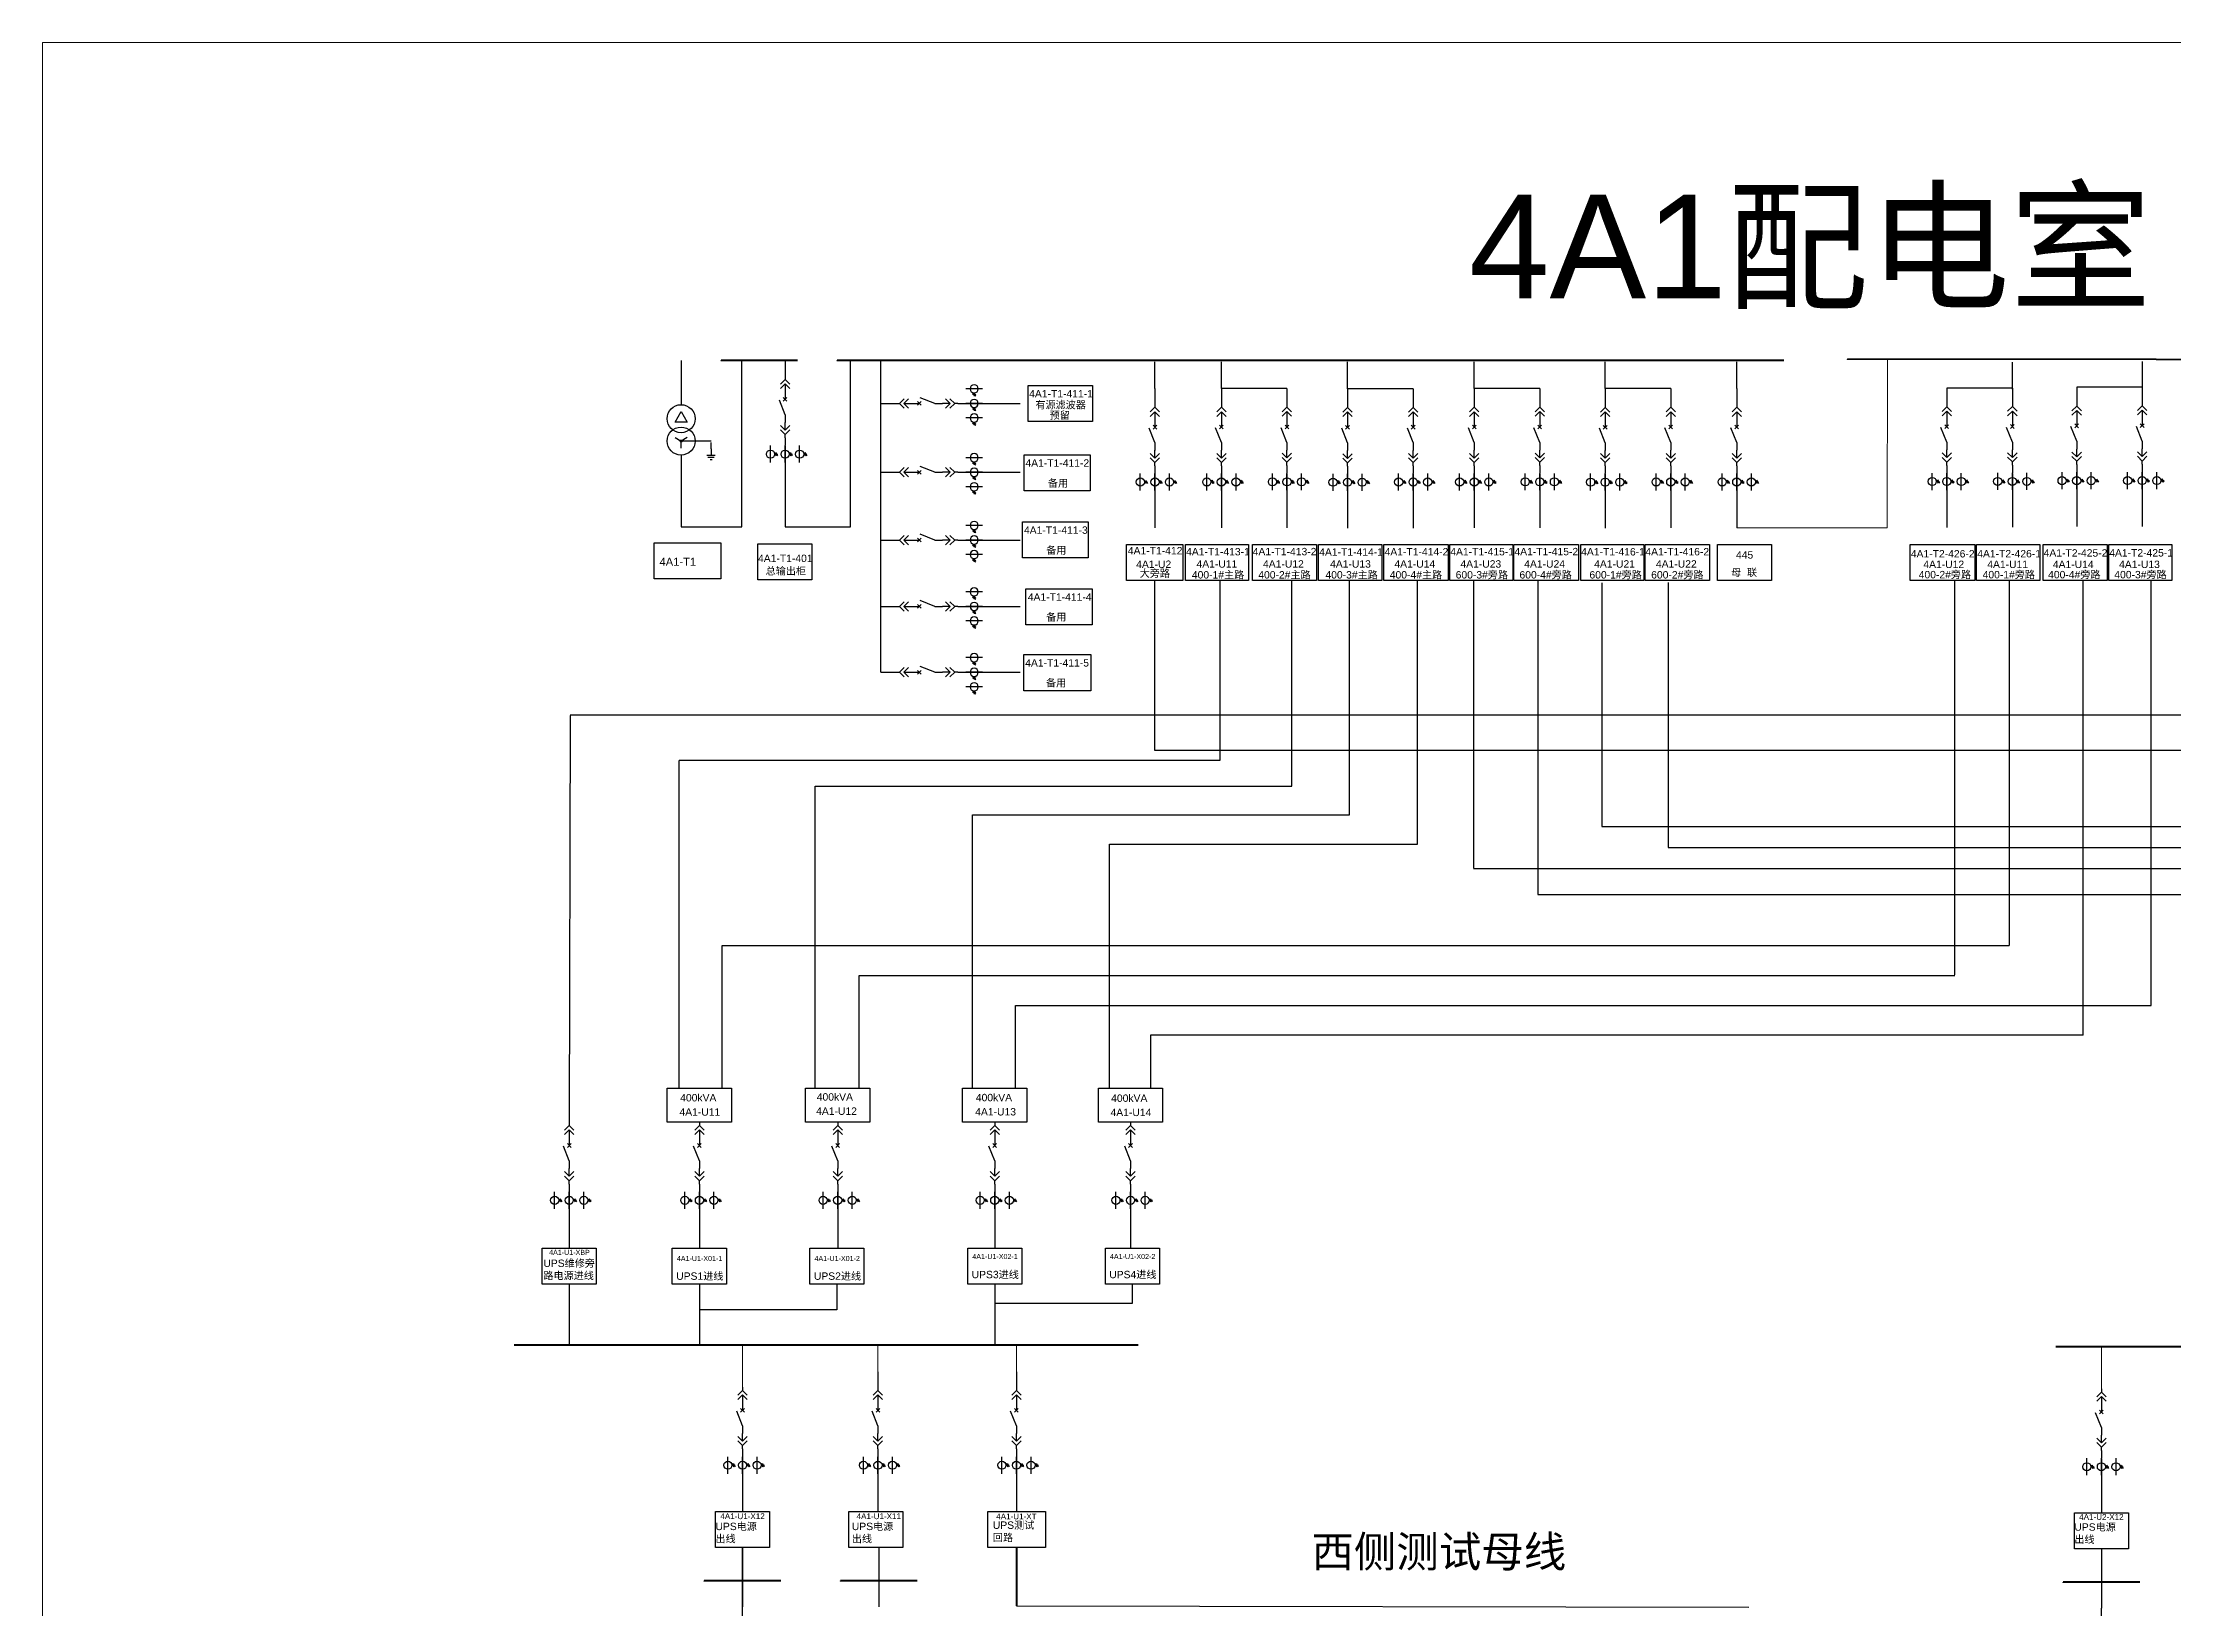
# Model space of a CAD drawing. Header units: millimetres. Extents: x 70 to 427, y 31 to 401.
# Drawn here: x 70.4 to 275.8, y 250.3 to 401.2 of the extents above; entities that cross this region are included whole.
import ezdxf
from ezdxf.enums import TextEntityAlignment as Align

# ---------------------------------------------------------------- set-up
doc = ezdxf.new("R2010")
doc.units = ezdxf.units.MM
doc.linetypes.add('CENTER', pattern=[2, 1.25, -0.25, 0.25, -0.25])
doc.linetypes.add('CONTINOUS', pattern=[0])
doc.styles.get("Standard").update_dxf_attribs({"font": 'arial.ttf'})

# ---------------------------------------------------------------- blocks, each defined once
blk = doc.blocks.new('DYDQAA05')
at = {"color": 0}
blk.add_lwpolyline([(0, 0), (0, -7)], dxfattribs=at)
blk = doc.blocks.new('DYDQAA03')
at = {"color": 0}
for points in [[(0, 0), (0, -1.5)], [(-2.12, -3.62), (0, -1.5)], [(-2.12, -5.62), (0, -3.5)], [(2.12, -3.62), (0, -1.5)], [(2.12, -5.62), (0, -3.5)], [(0, -3.5), (0, -7)]]:
    blk.add_lwpolyline(points, dxfattribs=at)
blk = doc.blocks.new('DYDQAA09')
at = {"color": 0}
blk.add_lwpolyline([(0, 0), (0, -3.5)], dxfattribs=at)
blk.add_lwpolyline([(0, 0), (0, -3.5)], dxfattribs=at)
blk.add_lwpolyline([(0, 0), (0, -3.5)], dxfattribs=at)
blk.add_lwpolyline([(0, 0), (0, -3.5)], dxfattribs=at)
blk.add_lwpolyline([(0, 0), (0, -3.5)], dxfattribs=at)
blk.add_lwpolyline([(0, 0), (0, -3.5)], dxfattribs=at)
blk.add_lwpolyline([(0, 0), (0, -3.5)], dxfattribs=at)
blk.add_lwpolyline([(0, 0), (0, -3.5)], dxfattribs=at)
blk.add_lwpolyline([(0, 0), (0, -3.5)], dxfattribs=at)
blk = doc.blocks.new('DYDQ0201')
at = {"color": 0}
for points in [[(0.86, -0.86), (-0.86, 0.86)], [(-0.86, -0.86), (0.86, 0.86)], [(0, -7), (-2.61, -0.37)]]:
    blk.add_lwpolyline(points, dxfattribs=at)
blk = doc.blocks.new('DYDQAA04')
at = {"color": 0}
for points in [[(0, -3.5), (0, 0)], [(-2.12, -1.38), (0, -3.5)], [(-2.12, -3.38), (0, -5.5)], [(2.12, -1.38), (0, -3.5)], [(2.12, -3.38), (0, -5.5)], [(0, -7), (0, -5.5)]]:
    blk.add_lwpolyline(points, dxfattribs=at)
blk = doc.blocks.new('A$C03DD39B5')
for p, q in [((417, 475), (283, 392)), ((417, 422), (283, 339)), ((350, 333), (350, 467))]:
    blk.add_line(p, q)
blk.add_lwpolyline([(700, 167), (0, 167)])
blk.add_circle((350, 167), 167)

msp = doc.modelspace()

# ---------------------------------------------------------------- linework, layer by layer
at = {"color": 0}
for p, q in [((131.97, 370.58, -12152.94), (131.97, 366.34, -16763.89)), ((137.83, 354.56, -16763.89), (137.83, 370.58, -14978.49)), ((131.39, 364.64, -16763.89), (131.97, 365.66, -16763.89)), ((131.39, 364.64, -16763.89), (131.97, 365.66, -16763.89)), ((131.97, 365.66, -16763.89), (132.56, 364.64, -16763.89)), ((132.56, 364.64, -16763.89), (131.39, 364.64, -16763.89)), ((131.39, 363.16, -16763.89), (131.97, 362.82, -16763.89)), ((131.96, 362.92, -16763.89), (131.87, 362.83, -16763.89)), ((132.02, 362.91, -16763.89), (131.88, 362.77, -16763.89)), ((132, 362.91, -16763.89), (131.88, 362.78, -16763.89)), ((131.93, 362.91, -16763.89), (131.88, 362.86, -16763.89)), ((132.05, 362.88, -16763.89), (131.9, 362.74, -16763.89)), ((132.06, 362.87, -16763.89), (131.92, 362.73, -16763.89)), ((132.07, 362.84, -16763.89), (131.95, 362.72, -16763.89)), ((132.56, 363.16, -16763.89), (131.97, 362.82, -16763.89)), ((131.97, 362.14, -16763.89), (131.97, 362.82, -16763.89)), ((134.86, 362.82, -16763.89), (131.97, 362.82, -16763.89)), ((132.07, 362.81, -16763.89), (131.97, 362.72, -16763.89)), ((131.97, 361.46, -16763.89), (131.97, 354.56, -16763.89)), ((134.45, 361.46, -16763.89), (135.26, 361.46, -16763.89)), ((134.55, 361.26, -16763.89), (135.16, 361.26, -16763.89)), ((134.76, 361.06, -16763.89), (134.96, 361.06, -16763.89)), ((131.97, 354.56, -16763.89), (137.83, 354.56, -16763.89))]:
    msp.add_line(p, q, dxfattribs=at)
for p, q in [((148.28, 354.56, -14978.49), (148.28, 370.58, -14978.49)), ((151.2, 340.53), (151.2, 370.58, -14978.49)), ((177.63, 367.89, 2991.53), (177.63, 370.47, 4374.81)), ((184.03, 367.89, 2299.89), (184.03, 370.47, 3683.17)), ((196.19, 367.87, 2991.53), (196.19, 370.45, 4374.81)), ((208.4, 367.89, 3685.91), (208.4, 370.47, 5069.19)), ((221.01, 367.88, 2299.89), (221.01, 370.46, 3683.17)), ((233.69, 367.89, 2991.53), (233.69, 370.47, 4374.81)), ((260.26, 367.84, 2991.53), (260.26, 370.42, 4374.81)), ((272.78, 367.92, 2991.53), (272.78, 370.5, 4374.81)), ((190.35, 367.89, 2299.89), (184.03, 367.89, 2299.89)), ((202.51, 367.87, 2991.53), (196.19, 367.87, 2991.53)), ((214.71, 367.89, 3685.91), (208.4, 367.89, 3685.91)), ((227.33, 367.88, 2299.89), (221.01, 367.88, 2299.89)), ((260.25, 367.93, 2991.53), (253.93, 367.93, 2991.53)), ((272.76, 368.01, 2991.53), (266.45, 368.01, 2991.53)), ((159.44, 366.45, 2201.22), (161.08, 366.45, 2201.22)), ((161.08, 366.45, 2201.22), (164.64, 366.45, 2201.22)), ((141.99, 362.34, -14978.49), (141.99, 360.7, -14978.49)), ((141.99, 360.7, -14978.49), (141.99, 354.56, -14978.49)), ((159.44, 359.81, 2201.22), (161.08, 359.81, 2201.22)), ((161.08, 359.81, 2201.22), (164.64, 359.81, 2201.22)), ((177.63, 359.65, 5192.76), (177.63, 358.01, 5192.76)), ((184.03, 359.65, 4501.11), (184.03, 358.01, 4501.11)), ((190.35, 359.67, 5192.76), (190.35, 358.03, 5192.76)), ((196.19, 359.63, 5192.76), (196.19, 357.99, 5192.76)), ((202.51, 359.64, 5884.4), (202.51, 358, 5884.4)), ((208.4, 359.65, 5887.13), (208.4, 358.01, 5887.13)), ((214.71, 359.67, 6578.77), (214.71, 358.03, 6578.77)), ((221.01, 359.64, 4501.11), (221.01, 358, 4501.11)), ((227.33, 359.66, 5192.76), (227.33, 358.02, 5192.76)), ((233.69, 359.65, 5192.76), (233.69, 358.01, 5192.76)), ((253.93, 359.7, 5192.76), (253.93, 358.06, 5192.76)), ((260.25, 359.71, 5884.4), (260.25, 358.07, 5884.4)), ((266.45, 359.78, 5192.76), (266.45, 358.14, 5192.76)), ((272.76, 359.79, 5884.4), (272.76, 358.15, 5884.4)), ((177.63, 358.01, 5192.76), (177.63, 354.45, 5192.76)), ((184.03, 358.01, 4501.11), (184.03, 354.45, 4501.11)), ((190.35, 358.03, 5192.76), (190.35, 354.46, 5192.76)), ((196.19, 357.99, 5192.76), (196.19, 354.42, 5192.76)), ((202.51, 358, 5884.4), (202.51, 354.44, 5884.4)), ((208.4, 358.01, 5887.13), (208.4, 354.45, 5887.13)), ((214.71, 358.03, 6578.77), (214.71, 354.46, 6578.77)), ((221.01, 358, 4501.11), (221.01, 354.43, 4501.11)), ((227.33, 358.02, 5192.76), (227.33, 354.45, 5192.76)), ((233.69, 358.01, 5192.76), (233.69, 354.45, 5192.76)), ((253.93, 358.06, 5192.76), (253.93, 354.49, 5192.76)), ((260.25, 358.07, 5884.4), (260.25, 354.51, 5884.4)), ((266.45, 358.14, 5192.76), (266.45, 354.57, 5192.76)), ((272.76, 358.15, 5884.4), (272.76, 354.59, 5884.4)), ((141.99, 354.56, -14978.49), (148.28, 354.56, -14978.49)), ((159.44, 353.28, 2201.22), (161.08, 353.28, 2201.22)), ((161.08, 353.28, 2201.22), (164.64, 353.28, 2201.22)), ((159.44, 346.88, 2201.22), (161.08, 346.88, 2201.22)), ((161.08, 346.88, 2201.22), (164.64, 346.88, 2201.22)), ((159.44, 340.53, 2201.22), (161.08, 340.53, 2201.22)), ((161.08, 340.53, 2201.22), (164.64, 340.53, 2201.22)), ((121.19, 290.4, -1757.9), (121.19, 288.76, -1757.9)), ((133.73, 290.4, -1757.9), (133.73, 288.76, -1757.9)), ((147.06, 290.4, -1757.9), (147.06, 288.76, -1757.9)), ((162.19, 290.4, -1757.9), (162.19, 288.76, -1757.9)), ((175.28, 290.4, -1757.9), (175.28, 288.76, -1757.9)), ((121.19, 288.76, 443.32), (121.19, 285.01, -1916.71)), ((133.73, 288.76, 443.32), (133.73, 285.01, -1884.2)), ((147.06, 288.76, 443.32), (147.06, 285.01, -1915.69)), ((162.19, 288.76, 443.32), (162.19, 285.01, -1884.2)), ((175.28, 288.76, 443.32), (175.28, 285.01, -1915.69)), ((121.19, 281.53, -1884.2), (121.19, 275.68, -1884.2)), ((133.73, 281.53, -2293.17), (133.73, 275.68, -2293.17)), ((146.99, 281.53, -2293.17), (146.99, 279.06, -2293.17)), ((162.19, 281.53, -1884.2), (162.19, 275.68, -2293.17)), ((175.45, 281.53, -1884.2), (175.45, 279.66, -1884.2)), ((175.45, 279.66, -1884.2), (162.19, 279.66, -1884.2)), ((146.99, 279.06, -2293.17), (133.73, 279.06, -2293.17)), ((137.89, 264.86, -1475.23), (137.89, 263.22, -1475.23)), ((137.89, 263.22, -1475.23), (137.89, 259.65, -1475.23)), ((150.94, 264.86, -1475.23), (150.94, 263.22, -1475.23)), ((150.94, 263.22, -1475.23), (150.94, 259.65, -1475.23)), ((164.28, 264.86, -1475.23), (164.28, 263.22, -1475.23)), ((164.28, 263.22, -1475.23), (164.28, 259.65, -1475.23)), ((268.83, 264.71, -1475.23), (268.83, 263.07, -1475.23)), ((268.83, 263.07, -1475.23), (268.83, 259.5, -1475.23)), ((137.89, 256.14, 2483.89), (137.89, 250.42, 2483.89)), ((137.89, 197.09, 1312.9), (137.89, 256.14, 2483.89)), ((151.02, 256.14, 2452.4), (151.02, 250.42, 2452.4)), ((268.83, 256.03, -1475.23), (268.83, 250.31, -1475.23)), ((268.83, 196.48, -2858.51), (268.83, 250.31, -1475.23))]:
    msp.add_line(p, q)
at = {"color": 1, "lineweight": 20}
for p, q in [((248.18, 354.45, 5192.76), (248.21, 370.72, -15796.44)), ((233.69, 354.45, 5192.76), (248.18, 354.45, 5192.76))]:
    msp.add_line(p, q, dxfattribs=at)
at = {"color": 0, "linetype": 'CENTER', "ltscale": 0.5}
msp.add_line((134.86, 362.07, -16763.89), (134.86, 362.82, -16763.89), dxfattribs=at)
at = {"color": 5, "lineweight": 30}
for p, q in [((177.59, 349.38, 4374.81), (177.59, 333.01, 8333.94)), ((121.27, 336.37, 8333.94), (121.19, 297.15, -3959.12)), ((304.49, 336.39, 8333.94), (121.27, 336.38, 8333.94)), ((177.59, 333.01, 8333.94), (333.11, 333.01, 8333.94))]:
    msp.add_line(p, q, dxfattribs=at)
at = {"color": 6}
for p, q in [((183.88, 349.37, 4374.81), (183.88, 332.01, 4374.81)), ((190.83, 329.56, 4374.81), (190.83, 349.38, 4374.81)), ((196.37, 326.79, 4374.81), (196.37, 349.38, 4374.81)), ((202.94, 323.96, 4374.81), (202.94, 349.34, 4374.81)), ((183.88, 332.01, 4374.81), (131.79, 332.01, 4374.81)), ((131.79, 300.45, -3959.12), (131.79, 332.01, 4374.81)), ((144.9, 300.45, -3959.12), (144.9, 329.56, 4374.81)), ((144.9, 329.56, 4374.81), (190.83, 329.56, 4374.81)), ((160.05, 300.45, -3959.12), (160.05, 326.79, 4374.81)), ((160.05, 326.79, 4374.81), (196.37, 326.79, 4374.81)), ((173.25, 300.45, -3959.12), (173.25, 323.96, 4374.81)), ((173.25, 323.96, 4374.81), (202.94, 323.96, 4374.81))]:
    msp.add_line(p, q, dxfattribs=at)
at = {"color": 3}
for p, q in [((208.34, 349.38, 4374.81), (208.34, 321.63, 4374.81)), ((214.52, 349.35, 4374.81), (214.52, 319.11, 4374.81)), ((220.68, 349.17, 4374.81), (220.68, 325.67, 4374.81)), ((227.1, 349.18, 4374.81), (227.1, 323.64, 4374.81)), ((254.71, 311.37, -3959.12), (254.71, 349.38, 4374.81)), ((259.94, 349.38, 4374.81), (259.94, 314.19, -3959.12)), ((267.09, 305.56, 4374.81), (267.09, 349.38, 4374.81)), ((273.62, 308.41, 4374.81), (273.62, 349.38, 4374.81)), ((220.68, 325.67, 4374.81), (326.43, 325.67, 4374.81)), ((227.1, 323.64, 4374.81), (312.87, 323.64, 4374.81)), ((208.34, 321.62, 4374.81), (297.8, 321.62, 4374.81)), ((214.52, 319.11, 4374.81), (284.58, 319.11, 4374.81)), ((135.93, 300.45, -3959.12), (135.93, 314.2, -3959.12)), ((135.93, 314.2, -3959.12), (259.94, 314.2, -3959.12)), ((149.12, 300.49, -12293.06), (149.12, 311.29, -3959.12)), ((149.12, 311.29, -3959.12), (254.71, 311.29, -3959.12)), ((164.18, 300.45, -3959.12), (164.18, 308.41, 4374.81)), ((164.18, 308.41, 4374.81), (273.62, 308.41, 4374.81)), ((177.23, 300.45, -3959.12), (177.23, 305.57, 4374.81)), ((177.23, 305.57, 4374.81), (267.09, 305.57, 4374.81))]:
    msp.add_line(p, q, dxfattribs=at)
at = {"color": 1, "lineweight": 40}
for p, q in [((115.87, 275.68, -2293.17), (176, 275.68, -2293.17)), ((264.45, 275.53, -2293.17), (339.14, 275.53, -2293.17)), ((164.28, 256.14, 2451.38), (164.28, 250.54, 376.46))]:
    msp.add_line(p, q, dxfattribs=at)
at = {"color": 0, "lineweight": 20}
for p, q in [((137.89, 271.61, -3676.45), (137.89, 275.68, -2293.17)), ((150.94, 273.1, -3676.45), (150.94, 275.68, -2293.17)), ((164.28, 273.1, -3676.45), (164.28, 275.68, -2293.17)), ((268.83, 271.46, -3676.45), (268.83, 275.53, -2293.17))]:
    msp.add_line(p, q, dxfattribs=at)
at = {"color": 1, "lineweight": 30}
msp.add_line((164.28, 250.54, 376.46), (234.87, 250.41, 2534.4), dxfattribs=at)
at = {"color": 1, "lineweight": 13, "ltscale": 0.001071}
msp.add_lwpolyline([(70.44, 401.24), (426.84, 401.24), (426.84, 30.87), (70.44, 30.87)], close=True, dxfattribs=at)
at = {"color": 1, "lineweight": 40, "ltscale": 100}
for points, elevation in [([(143.19, 370.58), (135.82, 370.58), (135.82, 370.58)], -14978.49), ([(238.24, 370.58), (147.01, 370.58), (147.01, 370.58)], -14978.49), ([(333.59, 370.61), (244.38, 370.72), (244.38, 370.72)], -15796.44), ([(141.57, 252.93), (134.2, 252.93), (134.2, 252.93)], -8017.17), ([(154.71, 252.93), (147.34, 252.93), (147.34, 252.93)], -8048.66), ([(272.52, 252.82), (265.15, 252.82), (265.15, 252.82)], -11976.29)]:
    msp.add_lwpolyline(points, dxfattribs=dict(at, elevation=elevation))
for points in [[(165.41, 368.18), (171.6, 368.18), (171.6, 364.7), (165.41, 364.7)], [(165.02, 361.5), (171.39, 361.5), (171.39, 358.02), (165.02, 358.02)], [(164.88, 355.03), (171.18, 355.03), (171.18, 351.55), (164.88, 351.55)], [(165.2, 348.58), (171.57, 348.58), (171.57, 345.1), (165.2, 345.1)], [(164.98, 342.23), (171.44, 342.23), (171.44, 338.75), (164.98, 338.75)]]:
    msp.add_lwpolyline(points, close=True)
at = {"color": 0, "elevation": -16763.89}
msp.add_lwpolyline([(134.86, 362.07), (134.86, 361.46)], dxfattribs=at)
for points, elevation in [([(129.37, 353.01), (135.8, 353.01), (135.8, 349.54), (129.37, 349.54)], -12212.29), ([(139.35, 352.9), (144.56, 352.9), (144.56, 349.43), (139.35, 349.43)], 4374.81), ([(174.9, 352.86), (180.32, 352.86), (180.32, 349.38), (174.9, 349.38)], 4374.81), ([(180.57, 352.86), (186.66, 352.86), (186.66, 349.38), (180.57, 349.38)], 4374.81), ([(187.03, 352.86), (193.2, 352.86), (193.2, 349.38), (187.03, 349.38)], 4374.81), ([(193.4, 352.86), (199.48, 352.86), (199.48, 349.38), (193.4, 349.38)], 4374.81), ([(199.7, 352.86), (205.89, 352.86), (205.89, 349.38), (199.7, 349.38)], 4374.81), ([(206.06, 352.86), (212.12, 352.86), (212.12, 349.38), (206.06, 349.38)], 4374.81), ([(212.22, 352.86), (218.44, 352.86), (218.44, 349.38), (212.22, 349.38)], 4374.81), ([(218.66, 352.86), (224.74, 352.86), (224.74, 349.38), (218.66, 349.38)], 4374.81), ([(224.86, 352.86), (231.06, 352.86), (231.06, 349.38), (224.86, 349.38)], 4374.81), ([(231.84, 352.86), (237.04, 352.86), (237.04, 349.38), (231.84, 349.38)], 4374.81), ([(250.4, 352.86), (256.62, 352.86), (256.62, 349.38), (250.4, 349.38)], 4374.81), ([(256.8, 352.86), (262.89, 352.86), (262.89, 349.38), (256.8, 349.38)], 4374.81), ([(263.22, 352.86), (269.38, 352.86), (269.38, 349.38), (263.22, 349.38)], 4374.81), ([(269.55, 352.86), (275.63, 352.86), (275.63, 349.38), (269.55, 349.38)], 4374.81), ([(130.63, 300.45), (136.82, 300.45), (136.82, 297.15), (130.63, 297.15)], -3959.12), ([(143.96, 300.45), (150.15, 300.45), (150.15, 297.15), (143.96, 297.15)], -3959.12), ([(159.1, 300.45), (165.29, 300.45), (165.29, 297.15), (159.1, 297.15)], -3959.12), ([(172.18, 300.45), (178.37, 300.45), (178.37, 297.15), (172.18, 297.15)], -3959.12), ([(118.58, 285.01), (123.79, 285.01), (123.79, 281.53), (118.58, 281.53)], -1916.71), ([(131.12, 285.01), (136.33, 285.01), (136.33, 281.53), (131.12, 281.53)], -2293.17), ([(144.38, 285.01), (149.59, 285.01), (149.59, 281.53), (144.38, 281.53)], -2293.17), ([(159.59, 285.01), (164.8, 285.01), (164.8, 281.53), (159.59, 281.53)], -1884.2), ([(172.85, 285.01), (178.06, 285.01), (178.06, 281.53), (172.85, 281.53)], -1884.2), ([(135.28, 259.62), (140.49, 259.62), (140.49, 256.14), (135.28, 256.14)], 2483.89), ([(148.13, 259.62), (153.33, 259.62), (153.33, 256.14), (148.13, 256.14)], 2483.89), ([(266.23, 259.5), (271.44, 259.5), (271.44, 256.03), (266.23, 256.03)], -1475.23)]:
    msp.add_lwpolyline(points, close=True, dxfattribs=dict(elevation=elevation))
at = {"color": 1, "elevation": 2451.38}
msp.add_lwpolyline([(161.51, 259.62), (167.09, 259.62), (167.09, 256.14), (161.51, 256.14)], close=True, dxfattribs=at)
at = {"color": 0, "linetype": 'CONTINOUS'}
for centre in [(131.97, 364.98, -16763.89), (131.97, 362.82, -16763.89)]:
    msp.add_circle(centre, 1.35, dxfattribs=at)
at = {"color": 0}
msp.add_circle((131.97, 362.82, -16763.89), 0.101, dxfattribs=at)

# ---------------------------------------------------------------- block references
at = {"xscale": 0.2128962921302706, "yscale": 0.2128962921302706, "zscale": 0.2128962921302706}
for name, p in [('DYDQAA05', (141.99, 370.58, -17179.72)), ('DYDQAA03', (141.99, 369.09, -17179.72)), ('DYDQAA09', (141.99, 367.6, -17179.72)), ('DYDQAA05', (177.63, 367.89, 2991.53)), ('DYDQAA05', (184.03, 367.89, 2299.89)), ('DYDQAA05', (190.35, 367.89, 2991.53)), ('DYDQAA05', (196.19, 367.87, 2991.53)), ('DYDQAA05', (202.51, 367.87, 3683.17)), ('DYDQAA05', (208.4, 367.89, 3685.91)), ('DYDQAA05', (214.71, 367.89, 4377.55)), ('DYDQAA05', (221.01, 367.88, 2299.89)), ('DYDQAA05', (227.33, 367.88, 2991.53)), ('DYDQAA05', (233.69, 367.89, 2991.53)), ('DYDQAA05', (253.93, 367.93, 2991.53)), ('DYDQAA05', (260.25, 367.93, 3683.17)), ('DYDQAA05', (266.45, 368.01, 2991.53)), ('DYDQAA05', (272.76, 368.01, 3683.17)), ('DYDQ0201', (141.99, 366.85, -17179.72)), ('DYDQAA03', (177.63, 366.4, 2991.53)), ('DYDQAA03', (184.03, 366.4, 2299.89)), ('DYDQAA03', (190.35, 366.42, 2991.53)), ('DYDQAA03', (196.19, 366.38, 2991.53)), ('DYDQAA03', (202.51, 366.39, 3683.17)), ('DYDQAA03', (208.4, 366.4, 3685.91)), ('DYDQAA03', (214.71, 366.42, 4377.55)), ('DYDQAA03', (221.01, 366.39, 2299.89)), ('DYDQAA03', (227.33, 366.4, 2991.53)), ('DYDQAA03', (233.69, 366.4, 2991.53)), ('DYDQAA03', (253.93, 366.44, 2991.53)), ('DYDQAA03', (260.25, 366.46, 3683.17)), ('DYDQAA03', (266.45, 366.52, 2991.53)), ('DYDQAA03', (272.76, 366.54, 3683.17)), ('DYDQAA04', (141.99, 364.62, -17179.72)), ('DYDQAA09', (141.99, 365.36, -17179.72)), ('DYDQ0201', (177.63, 364.16, 2991.53)), ('DYDQAA09', (177.63, 364.91, 2991.53)), ('DYDQ0201', (184.03, 364.17, 2299.89)), ('DYDQAA09', (184.03, 364.91, 2299.89)), ('DYDQ0201', (190.35, 364.18, 2991.53)), ('DYDQAA09', (190.35, 364.93, 2991.53)), ('DYDQ0201', (196.19, 364.14, 2991.53)), ('DYDQAA09', (196.19, 364.89, 2991.53)), ('DYDQ0201', (202.51, 364.16, 3683.17)), ('DYDQAA09', (202.51, 364.9, 3683.17)), ('DYDQ0201', (208.4, 364.17, 3685.91)), ('DYDQAA09', (208.4, 364.91, 3685.91)), ('DYDQ0201', (214.71, 364.18, 4377.55)), ('DYDQAA09', (214.71, 364.93, 4377.55)), ('DYDQ0201', (221.01, 364.15, 2299.89)), ('DYDQAA09', (221.01, 364.9, 2299.89)), ('DYDQ0201', (227.33, 364.17, 2991.53)), ('DYDQAA09', (227.33, 364.91, 2991.53)), ('DYDQ0201', (233.69, 364.17, 2991.53)), ('DYDQAA09', (233.69, 364.91, 2991.53)), ('DYDQ0201', (253.93, 364.21, 2991.53)), ('DYDQAA09', (253.93, 364.95, 2991.53)), ('DYDQ0201', (260.25, 364.22, 3683.17)), ('DYDQAA09', (260.25, 364.97, 3683.17)), ('DYDQ0201', (266.45, 364.29, 2991.53)), ('DYDQAA09', (266.45, 365.03, 2991.53)), ('DYDQ0201', (272.76, 364.3, 3683.17)), ('DYDQAA09', (272.76, 365.05, 3683.17)), ('DYDQAA09', (141.99, 363.13, -17179.72)), ('DYDQAA04', (177.63, 361.93, 2991.53)), ('DYDQAA09', (177.63, 362.67, 2991.53)), ('DYDQAA04', (184.03, 361.93, 2299.89)), ('DYDQAA09', (184.03, 362.68, 2299.89)), ('DYDQAA04', (190.35, 361.95, 2991.53)), ('DYDQAA09', (190.35, 362.69, 2991.53)), ('DYDQAA04', (196.19, 361.9, 2991.53)), ('DYDQAA09', (196.19, 362.65, 2991.53)), ('DYDQAA04', (202.51, 361.92, 3683.17)), ('DYDQAA09', (202.51, 362.67, 3683.17)), ('DYDQAA04', (208.4, 361.93, 3685.91)), ('DYDQAA09', (208.4, 362.68, 3685.91)), ('DYDQAA04', (214.71, 361.95, 4377.55)), ('DYDQAA09', (214.71, 362.69, 4377.55)), ('DYDQAA04', (221.01, 361.92, 2299.89)), ('DYDQAA09', (221.01, 362.66, 2299.89)), ('DYDQAA04', (227.33, 361.93, 2991.53)), ('DYDQAA09', (227.33, 362.68, 2991.53)), ('DYDQAA04', (233.69, 361.93, 2991.53)), ('DYDQAA09', (233.69, 362.68, 2991.53)), ('DYDQAA04', (253.93, 361.97, 2991.53)), ('DYDQAA09', (253.93, 362.72, 2991.53)), ('DYDQAA04', (260.25, 361.99, 3683.17)), ('DYDQAA09', (260.25, 362.73, 3683.17)), ('DYDQAA04', (266.45, 362.05, 2991.53)), ('DYDQAA09', (266.45, 362.8, 2991.53)), ('DYDQAA04', (272.76, 362.07, 3683.17)), ('DYDQAA09', (272.76, 362.81, 3683.17)), ('DYDQAA09', (177.63, 360.44, 2991.53)), ('DYDQAA09', (184.03, 360.44, 2299.89)), ('DYDQAA09', (190.35, 360.46, 2991.53)), ('DYDQAA09', (196.19, 360.41, 2991.53)), ('DYDQAA09', (202.51, 360.43, 3683.17)), ('DYDQAA09', (208.4, 360.44, 3685.91)), ('DYDQAA09', (214.71, 360.46, 4377.55)), ('DYDQAA09', (221.01, 360.43, 2299.89)), ('DYDQAA09', (227.33, 360.44, 2991.53)), ('DYDQAA09', (233.69, 360.44, 2991.53)), ('DYDQAA09', (253.93, 360.48, 2991.53)), ('DYDQAA09', (260.25, 360.5, 3683.17)), ('DYDQAA09', (266.45, 360.56, 2991.53)), ('DYDQAA09', (272.76, 360.58, 3683.17)), ('DYDQAA03', (121.19, 297.15, -3959.12)), ('DYDQAA03', (133.73, 297.15, -3959.12)), ('DYDQAA03', (147.06, 297.15, -3959.12)), ('DYDQAA03', (162.19, 297.15, -3959.12)), ('DYDQAA03', (175.28, 297.15, -3959.12)), ('DYDQ0201', (121.19, 294.91, -3959.12)), ('DYDQAA09', (121.19, 295.66, -3959.12)), ('DYDQ0201', (133.73, 294.91, -3959.12)), ('DYDQAA09', (133.73, 295.66, -3959.12)), ('DYDQ0201', (147.06, 294.91, -3959.12)), ('DYDQAA09', (147.06, 295.66, -3959.12)), ('DYDQ0201', (162.19, 294.91, -3959.12)), ('DYDQAA09', (162.19, 295.66, -3959.12)), ('DYDQ0201', (175.28, 294.91, -3959.12)), ('DYDQAA09', (175.28, 295.66, -3959.12)), ('DYDQAA04', (121.19, 292.68, -3959.12)), ('DYDQAA09', (121.19, 293.42, -3959.12)), ('DYDQAA04', (133.73, 292.68, -3959.12)), ('DYDQAA09', (133.73, 293.42, -3959.12)), ('DYDQAA04', (147.06, 292.68, -3959.12)), ('DYDQAA09', (147.06, 293.42, -3959.12)), ('DYDQAA04', (162.19, 292.68, -3959.12)), ('DYDQAA09', (162.19, 293.42, -3959.12)), ('DYDQAA04', (175.28, 292.68, -3959.12)), ('DYDQAA09', (175.28, 293.42, -3959.12)), ('DYDQAA09', (121.19, 291.19, -3959.12)), ('DYDQAA09', (133.73, 291.19, -3959.12)), ('DYDQAA09', (147.06, 291.19, -3959.12)), ('DYDQAA09', (162.19, 291.19, -3959.12)), ('DYDQAA09', (175.28, 291.19, -3959.12)), ('DYDQAA03', (137.89, 271.61, -3676.45)), ('DYDQAA03', (150.94, 271.61, -3676.45)), ('DYDQAA03', (164.28, 271.61, -3676.45)), ('DYDQAA03', (268.83, 271.46, -3676.45)), ('DYDQ0201', (137.89, 269.37, -3676.45)), ('DYDQAA09', (137.89, 270.12, -3676.45)), ('DYDQ0201', (150.94, 269.37, -3676.45)), ('DYDQAA09', (150.94, 270.12, -3676.45)), ('DYDQ0201', (164.28, 269.37, -3676.45)), ('DYDQAA09', (164.28, 270.12, -3676.45)), ('DYDQ0201', (268.83, 269.22, -3676.45)), ('DYDQAA09', (268.83, 269.97, -3676.45)), ('DYDQAA04', (137.89, 267.14, -3676.45)), ('DYDQAA09', (137.89, 267.88, -3676.45)), ('DYDQAA04', (150.94, 267.14, -3676.45)), ('DYDQAA09', (150.94, 267.88, -3676.45)), ('DYDQAA04', (164.28, 267.14, -3676.45)), ('DYDQAA09', (164.28, 267.88, -3676.45)), ('DYDQAA04', (268.83, 266.99, -3676.45)), ('DYDQAA09', (268.83, 267.73, -3676.45)), ('DYDQAA09', (137.89, 265.65, -3676.45)), ('DYDQAA09', (150.94, 265.65, -3676.45)), ('DYDQAA09', (164.28, 265.65, -3676.45)), ('DYDQAA09', (268.83, 265.5, -3676.45))]:
    msp.add_blockref(name, p, dxfattribs=at)
at = {"linetype": 'Continuous', "yscale": 0.00233888397733859, "zscale": 0.00233888397733859}
for p, xscale, rotation in [((159.39, 368.25, 2201.22), -0.00233888397733859, 180), ((159.39, 366.84, 2201.22), -0.00233888397733859, 180), ((159.39, 365.44, 2201.22), -0.00233888397733859, 180), ((140.19, 362.38, -14978.49), 0.00233888397733859, 270), ((141.6, 362.38, -14978.49), 0.00233888397733859, 270), ((143, 362.38, -14978.49), 0.00233888397733859, 270), ((159.39, 361.61, 2201.22), -0.00233888397733859, 180), ((159.39, 360.2, 2201.22), -0.00233888397733859, 180), ((175.83, 359.69, 5192.76), 0.00233888397733859, 270), ((177.24, 359.69, 5192.76), 0.00233888397733859, 270), ((178.64, 359.69, 5192.76), 0.00233888397733859, 270), ((182.24, 359.7, 4501.11), 0.00233888397733859, 270), ((183.64, 359.7, 4501.11), 0.00233888397733859, 270), ((185.05, 359.7, 4501.11), 0.00233888397733859, 270), ((188.56, 359.71, 5192.76), 0.00233888397733859, 270), ((189.96, 359.71, 5192.76), 0.00233888397733859, 270), ((191.37, 359.71, 5192.76), 0.00233888397733859, 270), ((194.4, 359.67, 5192.76), 0.00233888397733859, 270), ((195.8, 359.67, 5192.76), 0.00233888397733859, 270), ((197.21, 359.67, 5192.76), 0.00233888397733859, 270), ((200.72, 359.69, 5884.4), 0.00233888397733859, 270), ((202.12, 359.69, 5884.4), 0.00233888397733859, 270), ((203.52, 359.69, 5884.4), 0.00233888397733859, 270), ((206.6, 359.7, 5887.13), 0.00233888397733859, 270), ((208.01, 359.7, 5887.13), 0.00233888397733859, 270), ((209.41, 359.7, 5887.13), 0.00233888397733859, 270), ((212.92, 359.71, 6578.77), 0.00233888397733859, 270), ((214.32, 359.71, 6578.77), 0.00233888397733859, 270), ((215.73, 359.71, 6578.77), 0.00233888397733859, 270), ((219.22, 359.68, 4501.11), 0.00233888397733859, 270), ((220.62, 359.68, 4501.11), 0.00233888397733859, 270), ((222.03, 359.68, 4501.11), 0.00233888397733859, 270), ((225.54, 359.7, 5192.76), 0.00233888397733859, 270), ((226.94, 359.7, 5192.76), 0.00233888397733859, 270), ((228.34, 359.7, 5192.76), 0.00233888397733859, 270), ((231.9, 359.7, 5192.76), 0.00233888397733859, 270), ((233.3, 359.7, 5192.76), 0.00233888397733859, 270), ((234.71, 359.7, 5192.76), 0.00233888397733859, 270), ((252.14, 359.74, 5192.76), 0.00233888397733859, 270), ((253.54, 359.74, 5192.76), 0.00233888397733859, 270), ((254.94, 359.74, 5192.76), 0.00233888397733859, 270), ((258.45, 359.75, 5884.4), 0.00233888397733859, 270), ((259.86, 359.75, 5884.4), 0.00233888397733859, 270), ((261.26, 359.75, 5884.4), 0.00233888397733859, 270), ((264.65, 359.82, 5192.76), 0.00233888397733859, 270), ((266.06, 359.82, 5192.76), 0.00233888397733859, 270), ((267.46, 359.82, 5192.76), 0.00233888397733859, 270), ((270.97, 359.83, 5884.4), 0.00233888397733859, 270), ((272.37, 359.83, 5884.4), 0.00233888397733859, 270), ((273.78, 359.83, 5884.4), 0.00233888397733859, 270), ((159.39, 358.8, 2201.22), -0.00233888397733859, 180), ((159.39, 355.08, 2201.22), -0.00233888397733859, 180), ((159.39, 353.67, 2201.22), -0.00233888397733859, 180), ((159.39, 352.27, 2201.22), -0.00233888397733859, 180), ((159.39, 348.67, 2201.22), -0.00233888397733859, 180), ((159.39, 347.27, 2201.22), -0.00233888397733859, 180), ((159.39, 345.87, 2201.22), -0.00233888397733859, 180), ((159.39, 342.33, 2201.22), -0.00233888397733859, 180), ((159.39, 340.92, 2201.22), -0.00233888397733859, 180), ((159.39, 339.52, 2201.22), -0.00233888397733859, 180), ((119.39, 290.44, -1757.9), 0.00233888397733859, 270), ((120.8, 290.44, -1757.9), 0.00233888397733859, 270), ((122.2, 290.44, -1757.9), 0.00233888397733859, 270), ((131.93, 290.44, -1757.9), 0.00233888397733859, 270), ((133.34, 290.44, -1757.9), 0.00233888397733859, 270), ((134.74, 290.44, -1757.9), 0.00233888397733859, 270), ((145.26, 290.44, -1757.9), 0.00233888397733859, 270), ((146.67, 290.44, -1757.9), 0.00233888397733859, 270), ((148.07, 290.44, -1757.9), 0.00233888397733859, 270), ((160.4, 290.44, -1757.9), 0.00233888397733859, 270), ((161.8, 290.44, -1757.9), 0.00233888397733859, 270), ((163.21, 290.44, -1757.9), 0.00233888397733859, 270), ((173.48, 290.44, -1757.9), 0.00233888397733859, 270), ((174.89, 290.44, -1757.9), 0.00233888397733859, 270), ((176.29, 290.44, -1757.9), 0.00233888397733859, 270), ((136.09, 264.9, -1475.23), 0.00233888397733859, 270), ((137.5, 264.9, -1475.23), 0.00233888397733859, 270), ((138.9, 264.9, -1475.23), 0.00233888397733859, 270), ((149.15, 264.9, -1475.23), 0.00233888397733859, 270), ((150.55, 264.9, -1475.23), 0.00233888397733859, 270), ((151.95, 264.9, -1475.23), 0.00233888397733859, 270), ((162.49, 264.9, -1475.23), 0.00233888397733859, 270), ((163.89, 264.9, -1475.23), 0.00233888397733859, 270), ((165.3, 264.9, -1475.23), 0.00233888397733859, 270), ((267.04, 264.75, -1475.23), 0.00233888397733859, 270), ((268.44, 264.75, -1475.23), 0.00233888397733859, 270), ((269.85, 264.75, -1475.23), 0.00233888397733859, 270)]:
    msp.add_blockref('A$C03DD39B5', p, dxfattribs=dict(at, xscale=xscale, rotation=rotation))
at = {"xscale": -0.2128962921302706, "yscale": 0.2128962921302706, "zscale": 0.2128962921302706, "rotation": 90}
for name, p in [('DYDQAA05', (151.2, 366.45)), ('DYDQAA03', (152.69, 366.45)), ('DYDQAA09', (154.18, 366.45)), ('DYDQ0201', (154.92, 366.45)), ('DYDQAA09', (156.41, 366.45)), ('DYDQAA04', (157.16, 366.45)), ('DYDQAA09', (158.65, 366.45)), ('DYDQAA05', (151.2, 359.81)), ('DYDQAA03', (152.69, 359.81)), ('DYDQAA09', (154.18, 359.81)), ('DYDQ0201', (154.92, 359.81)), ('DYDQAA09', (156.41, 359.81)), ('DYDQAA04', (157.16, 359.81)), ('DYDQAA09', (158.65, 359.81)), ('DYDQAA05', (151.2, 353.28)), ('DYDQAA03', (152.69, 353.28)), ('DYDQAA09', (154.18, 353.28)), ('DYDQ0201', (154.92, 353.28)), ('DYDQAA09', (156.41, 353.28)), ('DYDQAA04', (157.16, 353.28)), ('DYDQAA09', (158.65, 353.28)), ('DYDQAA03', (152.69, 346.88)), ('DYDQ0201', (154.92, 346.88)), ('DYDQAA04', (157.16, 346.88)), ('DYDQAA05', (151.2, 346.88)), ('DYDQAA09', (154.18, 346.88)), ('DYDQAA09', (156.41, 346.88)), ('DYDQAA09', (158.65, 346.88)), ('DYDQAA03', (152.69, 340.53)), ('DYDQ0201', (154.92, 340.53)), ('DYDQAA04', (157.16, 340.53)), ('DYDQAA05', (151.2, 340.53)), ('DYDQAA09', (154.18, 340.53)), ('DYDQAA09', (156.41, 340.53)), ('DYDQAA09', (158.65, 340.53))]:
    msp.add_blockref(name, p, dxfattribs=at)
at = {"color": 0, "xscale": 0.2128962921302706, "yscale": 0.2128962921302706, "zscale": 0.2128962921302706}
for p in [(150.94, 273.1, -3676.45), (164.28, 273.1, -3676.45)]:
    msp.add_blockref('DYDQAA05', p, dxfattribs=at)

# ---------------------------------------------------------------- texts
at = {"lineweight": 0}
for s, height, p in [('4A1-T1-411-1', 0.7128, (168.58, 367.03, -20736.59)), ('有源滤波器', 0.713, (168.54, 365.96, -20357.79)), ('预留', 0.713, (168.46, 364.95, -20231.49)), ('4A1-T1-411-2', 0.7128, (168.22, 360.35, -20736.59)), ('备用', 0.713, (168.29, 358.41, -20736.59)), ('4A1-T1-411-3', 0.7128, (168.08, 353.88, -20736.59)), ('4A1-T1-401', 0.713, (142.01, 351.16, -17179.72)), ('备用', 0.713, (168.12, 351.94, -20736.59)), ('4A1-T1-412', 0.713, (177.65, 351.9, 2991.53)), ('4A1-U2', 0.713, (177.51, 350.59, 8333.94)), ('4A1-T1-413-1', 0.7128, (183.7, 351.8, 2299.89)), ('4A1-U11', 0.713, (183.6, 350.62, 8333.94)), ('4A1-T1-413-2', 0.7128, (190.12, 351.81, 2991.53)), ('4A1-U12', 0.713, (190.01, 350.62, 8333.94)), ('4A1-T1-414-1', 0.7128, (196.53, 351.77, 2991.53)), ('4A1-U13', 0.713, (196.47, 350.62, 8333.94)), ('4A1-T1-414-2', 0.7128, (202.83, 351.79, 3683.17)), ('4A1-U14', 0.713, (202.67, 350.62, 8333.94)), ('4A1-T1-415-1', 0.7128, (209.16, 351.8, 3685.91)), ('4A1-U23', 0.713, (209.03, 350.62, 8333.94)), ('4A1-T1-415-2', 0.7128, (215.34, 351.81, 4377.55)), ('4A1-U24', 0.713, (215.18, 350.62, 8333.94)), ('4A1-T1-416-1', 0.7128, (221.77, 351.79, 2299.89)), ('4A1-U21', 0.713, (221.92, 350.62, 8333.94)), ('4A1-T1-416-2', 0.7128, (227.96, 351.8, 2991.53)), ('4A1-U22', 0.713, (227.87, 350.62, 8333.94)), ('445', 0.713, (234.45, 351.49, 2991.53)), ('4A1-T2-426-2', 0.7128, (253.54, 351.6, 2991.53)), ('4A1-U12', 0.713, (253.64, 350.58, 8333.94)), ('4A1-T2-426-1', 0.7128, (259.94, 351.61, 3683.17)), ('4A1-U11', 0.713, (259.8, 350.58, 8333.94)), ('4A1-T2-425-2', 0.7128, (266.34, 351.68, 2991.53)), ('4A1-U14', 0.713, (266.12, 350.58, 8333.94)), ('4A1-T2-425-1', 0.7128, (272.66, 351.69, 3683.17)), ('4A1-U13', 0.713, (272.5, 350.58, 8333.94)), ('总输出柜', 0.713, (142.06, 349.94, -17179.72)), ('大旁路', 0.713, (177.62, 349.71, 8333.94)), ('400-1#主路', 0.713, (183.71, 349.57, 8333.94)), ('400-2#主路', 0.713, (190.11, 349.57, 8333.94)), ('400-3#主路', 0.713, (196.58, 349.57, 8333.94)), ('400-4#主路', 0.713, (202.78, 349.57, 8333.94)), ('600-3#旁路', 0.713, (209.13, 349.57, 8333.94)), ('600-4#旁路', 0.713, (215.28, 349.57, 8333.94)), ('600-1#旁路', 0.713, (222.02, 349.57, 8333.94)), ('600-2#旁路', 0.713, (227.97, 349.57, 8333.94)), ('母  联', 0.713, (234.4, 349.8, -17179.72)), ('400-2#旁路', 0.713, (253.75, 349.59, 8333.94)), ('400-1#旁路', 0.713, (259.91, 349.59, 8333.94)), ('400-4#旁路', 0.713, (266.22, 349.59, 8333.94)), ('400-3#旁路', 0.713, (272.6, 349.59, 8333.94)), ('4A1-T1-411-4', 0.7128, (168.45, 347.43, -20736.59)), ('备用', 0.713, (168.12, 345.5, -20736.59)), ('4A1-T1-411-5', 0.7128, (168.2, 341.08, -20736.59)), ('备用', 0.713, (168.1, 339.15, -20736.59)), ('4A1-U1-XBP', 0.49, (121.21, 284.36, -3299.99)), ('4A1-U1-X01-1', 0.4901, (133.75, 283.77, -3676.45)), ('4A1-U1-X01-2', 0.4901, (147.01, 283.77, -3707.94)), ('4A1-U1-X02-1', 0.4901, (162.22, 283.96, -3267.48)), ('4A1-U1-X02-2', 0.4901, (175.48, 283.96, -3298.97)), ('UPS1进线', 0.713, (133.77, 281.96, -3550.15)), ('UPS2进线', 0.713, (147.04, 281.96, -3581.64)), ('UPS3进线', 0.713, (162.24, 282.11, -3141.18)), ('UPS4进线', 0.713, (175.5, 282.11, -3172.67))]:
    msp.add_text(s, height=height, dxfattribs=at).set_placement(p, align=Align.CENTER)
at = {"lineweight": 0, "ltscale": 100}
for s, p in [('400kVA', (131.88, 299.51, -3959.12)), ('400kVA', (145.04, 299.59, -3959.12)), ('400kVA', (160.37, 299.53, -3959.12)), ('400kVA', (173.41, 299.47, -3959.12)), ('4A1-U11', (131.81, 298.14, -4368.1)), ('4A1-U12', (144.98, 298.22, -4368.1)), ('4A1-U13', (160.31, 298.16, -4368.1)), ('4A1-U14', (173.35, 298.1, -4368.1))]:
    msp.add_text(s, height=0.713, dxfattribs=at).set_placement(p, align=Align.MIDDLE_LEFT)
at = {"color": 0, "insert": (207.88, 386.58, 3683.17), "char_height": 10, "attachment_point": 1}
msp.add_mtext('4A1{\\fSimSun|b0|i0|c134|p2;配电室}', dxfattribs=at)
for s, insert, char_height, width, attachment_point in [('4A1-T1', (129.89, 351.57, -8212.31), 0.77, 1.1343, 1), ('UPS{\\fSimSun|b0|i0|c134|p34;维修旁\\P路电源进线}', (118.7, 283.91, -1916.71), 0.7128, 5.2091, 1), ('4A1-U1-X12', (137.89, 259.16, 4558.82), 0.557, 5.2091, 5), ('4A1-U1-X11', (151.02, 259.16, 5345.27), 0.557, 5.2091, 5), ('4A1-U2-X12', (268.83, 259.09, 599.69), 0.557, 5.2091, 5), ('UPS{\\fSimSun|b0|i0|c134|p2;电源\\P出线}', (135.28, 258.54, -94.07), 0.7128, 5.2091, 1), ('UPS{\\fSimSun|b0|i0|c134|p2;电源\\P出线}', (148.42, 258.54, 1162.91), 0.7128, 5.2091, 1), ('UPS{\\fSimSun|b0|i0|c134|p2;电源\\P出线}', (266.23, 258.48, -4053.19), 0.7128, 5.2091, 1)]:
    msp.add_mtext(s, dxfattribs=dict(insert=insert, char_height=char_height, width=width, attachment_point=attachment_point))
at = {"color": 1}
for s, insert, char_height, width, attachment_point in [('UPS{\\fSimSun|b0|i0|c134|p2;测试\\P回路}', (162.01, 258.66, 2451.38), 0.7128, 5.2091, 1), ('4A1-U1-XT', (164.28, 259.14, 5344.25), 0.557, 5.2091, 5), ('西侧测试母线', (192.71, 257.25, 47393.02), 3, 69.4547, 1)]:
    msp.add_mtext(s, dxfattribs=dict(at, insert=insert, char_height=char_height, width=width, attachment_point=attachment_point))

doc.saveas('drawing.dxf')
